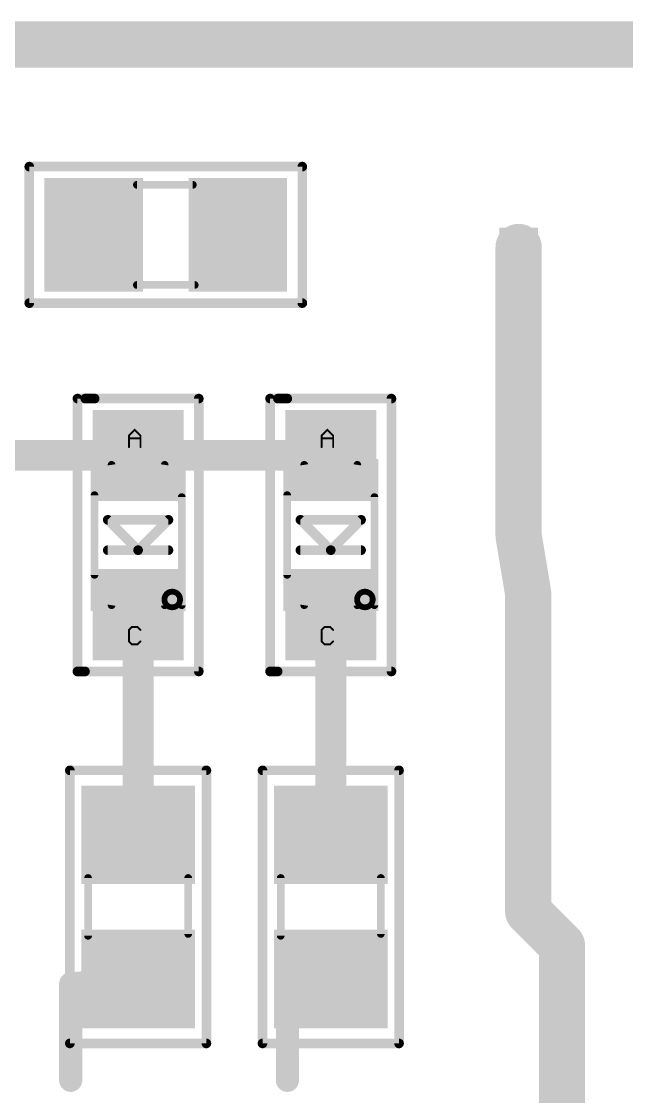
# Model space of a CAD drawing. Extents: x -0.33 to 4.26, y -0.1 to 5.53.
# Drawn here: x 2.999 to 3.313, y 0.442 to 1 of the extents above; entities that cross this region are included whole.
import ezdxf

# ---------------------------------------------------------------- set-up
doc = ezdxf.new("R2010")
doc.units = 0
for name, color, linetype in [('1', 22, 'CONTINUOUS'), ('21', 253, 'CONTINUOUS'), ('51', 253, 'CONTINUOUS')]:
    doc.layers.add(name, color=color, linetype=linetype)

# ---------------------------------------------------------------- blocks, each defined once
blk = doc.blocks.new('RECT')
blk.add_solid([(-0.5, -0.5), (0.5, -0.5), (-0.5, 0.5), (0.5, 0.5)])

msp = doc.modelspace()

# ---------------------------------------------------------------- linework, layer by layer
at = {"layer": '1'}
for points, const_width in [([(3.45, 0.9875), (2.8625, 0.9875)], 0.024), ([(3.118031, 0.8825), (3.111772, 0.88876)], 0.024), ([(3.2575, 0.7325), (3.2575, 0.8825)], 0.024), ([(2.96, 0.774339), (3.06, 0.774339)], 0.016), ([(3.06, 0.774339), (3.16, 0.774339)], 0.016), ([(3.2625, 0.7025), (3.2575, 0.7325)], 0.024), ([(3.2625, 0.5375), (3.2625, 0.7025)], 0.024), ([(3.06, 0.577402), (3.06, 0.691661)], 0.016), ([(3.16, 0.691661), (3.16, 0.577402)], 0.016), ([(3.28, 0.52), (3.2625, 0.5375)], 0.024), ([(3.28, 0.389), (3.28, 0.52)], 0.024), ([(3.025, 0.500098), (3.06, 0.502598)], 0.012), ([(3.1375, 0.500098), (3.16, 0.502598)], 0.012), ([(3.025, 0.45), (3.025, 0.500098)], 0.012), ([(3.1375, 0.45), (3.1375, 0.500098)], 0.012)]:
    msp.add_lwpolyline(points, dxfattribs=dict(at, const_width=const_width))
for points, const_width in [([(3.116014, 0.893002, 1), (3.107529, 0.884517)], 0.012), ([(3.113789, 0.878257, 1), (3.122274, 0.886743)], 0.012), ([(3.2635, 0.8825, 1), (3.2515, 0.8825)], 0.012), ([(3.06, 0.778339, 1), (3.06, 0.770339)], 0.008), ([(3.06, 0.770339, 1), (3.06, 0.778339)], 0.008), ([(3.16, 0.770339, 1), (3.16, 0.778339)], 0.008), ([(3.263418, 0.733486, 1), (3.251582, 0.731514)], 0.012), ([(3.2515, 0.7325, 1), (3.2635, 0.7325)], 0.012), ([(3.2685, 0.7025, 1), (3.2565, 0.7025)], 0.012), ([(3.256582, 0.701514, 1), (3.268418, 0.703486)], 0.012), ([(3.064, 0.691661, 1), (3.056, 0.691661)], 0.008), ([(3.164, 0.691661, 1), (3.156, 0.691661)], 0.008), ([(3.056, 0.577402, 1), (3.064, 0.577402)], 0.008), ([(3.156, 0.577402, 1), (3.164, 0.577402)], 0.008), ([(3.266743, 0.541743, 1), (3.258257, 0.533257)], 0.012), ([(3.2565, 0.5375, 1), (3.2685, 0.5375)], 0.012), ([(3.286, 0.52, 1), (3.274, 0.52)], 0.012), ([(3.275757, 0.515757, 1), (3.284243, 0.524243)], 0.012), ([(3.060214, 0.499606, 1), (3.059786, 0.505591)], 0.006), ([(3.160331, 0.499617, 1), (3.159669, 0.50558)], 0.006), ([(3.028, 0.500098, 1), (3.022, 0.500098)], 0.006), ([(3.024786, 0.503091, 1), (3.025214, 0.497106)], 0.006), ([(3.1405, 0.500098, 1), (3.1345, 0.500098)], 0.006), ([(3.137169, 0.50308, 1), (3.137831, 0.497117)], 0.006), ([(3.022, 0.45, 1), (3.028, 0.45)], 0.006), ([(3.1345, 0.45, 1), (3.1405, 0.45)], 0.006)]:
    msp.add_lwpolyline(points, format="xyb", dxfattribs=dict(at, const_width=const_width))
at = {"layer": '21', "const_width": 0.005}
for points in [[(3.003504, 0.853327), (3.003504, 0.924193)], [(3.003504, 0.924193), (3.145236, 0.924193)], [(3.145236, 0.924193), (3.145236, 0.853327)], [(3.145236, 0.853327), (3.003504, 0.853327)], [(3.028504, 0.662193), (3.028504, 0.803807)], [(3.028504, 0.803807), (3.037441, 0.803807)], [(3.032559, 0.803807), (3.037441, 0.803807)], [(3.037441, 0.803807), (3.091496, 0.803807)], [(3.091496, 0.803807), (3.091496, 0.662193)], [(3.128504, 0.662193), (3.128504, 0.803807)], [(3.128504, 0.803807), (3.137441, 0.803807)], [(3.132559, 0.803807), (3.137441, 0.803807)], [(3.137441, 0.803807), (3.191496, 0.803807)], [(3.191496, 0.803807), (3.191496, 0.662193)], [(3.075748, 0.740874), (3.044252, 0.740874)], [(3.044252, 0.740874), (3.06, 0.725126)], [(3.06, 0.725126), (3.075748, 0.740874)], [(3.175748, 0.740874), (3.144252, 0.740874)], [(3.144252, 0.740874), (3.16, 0.725126)], [(3.16, 0.725126), (3.175748, 0.740874)], [(3.06, 0.725126), (3.044252, 0.725126)], [(3.075748, 0.725126), (3.06, 0.725126)], [(3.16, 0.725126), (3.144252, 0.725126)], [(3.175748, 0.725126), (3.16, 0.725126)], [(3.032441, 0.662193), (3.028504, 0.662193)], [(3.091496, 0.662193), (3.032559, 0.662193)], [(3.132441, 0.662193), (3.128504, 0.662193)], [(3.191496, 0.662193), (3.132559, 0.662193)], [(3.024567, 0.610866), (3.095433, 0.610866)], [(3.024567, 0.469134), (3.024567, 0.610866)], [(3.095433, 0.610866), (3.095433, 0.469134)], [(3.124567, 0.610866), (3.195433, 0.610866)], [(3.124567, 0.469134), (3.124567, 0.610866)], [(3.195433, 0.610866), (3.195433, 0.469134)], [(3.095433, 0.469134), (3.024567, 0.469134)], [(3.195433, 0.469134), (3.124567, 0.469134)]]:
    msp.add_lwpolyline(points, dxfattribs=at)
at = {"layer": '21', "const_width": 0.0025}
for points in [[(3.004754, 0.924193, 1), (3.002254, 0.924193)], [(3.003504, 0.925443, 1), (3.003504, 0.922943)], [(3.146486, 0.924193, 1), (3.143986, 0.924193)], [(3.145236, 0.922943, 1), (3.145236, 0.925443)], [(3.003504, 0.854577, 1), (3.003504, 0.852077)], [(3.002254, 0.853327, 1), (3.004754, 0.853327)], [(3.143986, 0.853327, 1), (3.146486, 0.853327)], [(3.145236, 0.852077, 1), (3.145236, 0.854577)], [(3.029754, 0.803807, 1), (3.027254, 0.803807)], [(3.028504, 0.805057, 1), (3.028504, 0.802557)], [(3.032559, 0.805057, 1), (3.032559, 0.802557)], [(3.037441, 0.805057, 1), (3.037441, 0.802557)], [(3.037441, 0.802557, 1), (3.037441, 0.805057)], [(3.037441, 0.802557, 1), (3.037441, 0.805057)], [(3.092746, 0.803807, 1), (3.090246, 0.803807)], [(3.091496, 0.802557, 1), (3.091496, 0.805057)], [(3.129754, 0.803807, 1), (3.127254, 0.803807)], [(3.128504, 0.805057, 1), (3.128504, 0.802557)], [(3.132559, 0.805057, 1), (3.132559, 0.802557)], [(3.137441, 0.805057, 1), (3.137441, 0.802557)], [(3.137441, 0.802557, 1), (3.137441, 0.805057)], [(3.137441, 0.802557, 1), (3.137441, 0.805057)], [(3.192746, 0.803807, 1), (3.190246, 0.803807)], [(3.191496, 0.802557, 1), (3.191496, 0.805057)], [(3.044252, 0.742124, 1), (3.044252, 0.739624)], [(3.045136, 0.741758, 1), (3.043368, 0.73999)], [(3.076632, 0.73999, 1), (3.074864, 0.741758)], [(3.075748, 0.739624, 1), (3.075748, 0.742124)], [(3.144252, 0.742124, 1), (3.144252, 0.739624)], [(3.145136, 0.741758, 1), (3.143368, 0.73999)], [(3.176632, 0.73999, 1), (3.174864, 0.741758)], [(3.175748, 0.739624, 1), (3.175748, 0.742124)], [(3.044252, 0.726376, 1), (3.044252, 0.723876)], [(3.06, 0.726376, 1), (3.06, 0.723876)], [(3.059116, 0.72601, 1), (3.060884, 0.724242)], [(3.059116, 0.724242, 1), (3.060884, 0.72601)], [(3.06, 0.723876, 1), (3.06, 0.726376)], [(3.075748, 0.723876, 1), (3.075748, 0.726376)], [(3.144252, 0.726376, 1), (3.144252, 0.723876)], [(3.16, 0.726376, 1), (3.16, 0.723876)], [(3.159116, 0.72601, 1), (3.160884, 0.724242)], [(3.159116, 0.724242, 1), (3.160884, 0.72601)], [(3.16, 0.723876, 1), (3.16, 0.726376)], [(3.175748, 0.723876, 1), (3.175748, 0.726376)], [(3.028504, 0.663443, 1), (3.028504, 0.660943)], [(3.032559, 0.663443, 1), (3.032559, 0.660943)], [(3.032441, 0.660943, 1), (3.032441, 0.663443)], [(3.091496, 0.660943, 1), (3.091496, 0.663443)], [(3.128504, 0.663443, 1), (3.128504, 0.660943)], [(3.132559, 0.663443, 1), (3.132559, 0.660943)], [(3.132441, 0.660943, 1), (3.132441, 0.663443)], [(3.191496, 0.660943, 1), (3.191496, 0.663443)], [(3.027254, 0.662193, 1), (3.029754, 0.662193)], [(3.090246, 0.662193, 1), (3.092746, 0.662193)], [(3.127254, 0.662193, 1), (3.129754, 0.662193)], [(3.190246, 0.662193, 1), (3.192746, 0.662193)], [(3.024567, 0.612116, 1), (3.024567, 0.609616)], [(3.025817, 0.610866, 1), (3.023317, 0.610866)], [(3.096683, 0.610866, 1), (3.094183, 0.610866)], [(3.095433, 0.609616, 1), (3.095433, 0.612116)], [(3.124567, 0.612116, 1), (3.124567, 0.609616)], [(3.125817, 0.610866, 1), (3.123317, 0.610866)], [(3.196683, 0.610866, 1), (3.194183, 0.610866)], [(3.195433, 0.609616, 1), (3.195433, 0.612116)], [(3.024567, 0.470384, 1), (3.024567, 0.467884)], [(3.023317, 0.469134, 1), (3.025817, 0.469134)], [(3.094183, 0.469134, 1), (3.096683, 0.469134)], [(3.095433, 0.467884, 1), (3.095433, 0.470384)], [(3.124567, 0.470384, 1), (3.124567, 0.467884)], [(3.123317, 0.469134, 1), (3.125817, 0.469134)], [(3.194183, 0.469134, 1), (3.196683, 0.469134)], [(3.195433, 0.467884, 1), (3.195433, 0.470384)]]:
    msp.add_lwpolyline(points, format="xyb", dxfattribs=at)
at = {"layer": '51'}
for points, const_width in [([(3.088386, 0.914744), (3.05937, 0.914744)], 0.004), ([(3.08937, 0.862776), (3.05937, 0.862776)], 0.004), ([(3.055229, 0.784623), (3.058232, 0.787626)], 0.001), ([(3.058232, 0.787626), (3.061234, 0.784623)], 0.001), ([(3.155229, 0.784623), (3.158232, 0.787626)], 0.001), ([(3.158232, 0.787626), (3.161234, 0.784623)], 0.001), ([(3.055229, 0.778618), (3.055229, 0.784623)], 0.001), ([(3.055229, 0.783122), (3.061234, 0.783122)], 0.001), ([(3.061234, 0.784623), (3.061234, 0.778618)], 0.001), ([(3.155229, 0.778618), (3.155229, 0.784623)], 0.001), ([(3.155229, 0.783122), (3.161234, 0.783122)], 0.001), ([(3.161234, 0.784623), (3.161234, 0.778618)], 0.001), ([(3.037362, 0.712331), (3.037362, 0.753669)], 0.004), ([(3.082638, 0.752685), (3.082638, 0.696583)], 0.004), ([(3.137362, 0.712331), (3.137362, 0.753669)], 0.004), ([(3.182638, 0.752685), (3.182638, 0.696583)], 0.004), ([(3.05673, 0.685264), (3.055229, 0.683762)], 0.001), ([(3.055229, 0.683762), (3.055229, 0.677757)], 0.001), ([(3.059733, 0.685264), (3.05673, 0.685264)], 0.001), ([(3.061234, 0.683762), (3.059733, 0.685264)], 0.001), ([(3.15673, 0.685264), (3.155229, 0.683762)], 0.001), ([(3.155229, 0.683762), (3.155229, 0.677757)], 0.001), ([(3.159733, 0.685264), (3.15673, 0.685264)], 0.001), ([(3.161234, 0.683762), (3.159733, 0.685264)], 0.001), ([(3.055229, 0.677757), (3.05673, 0.676256)], 0.001), ([(3.05673, 0.676256), (3.059733, 0.676256)], 0.001), ([(3.059733, 0.676256), (3.061234, 0.677757)], 0.001), ([(3.155229, 0.677757), (3.15673, 0.676256)], 0.001), ([(3.15673, 0.676256), (3.159733, 0.676256)], 0.001), ([(3.159733, 0.676256), (3.161234, 0.677757)], 0.001), ([(3.034016, 0.525), (3.034016, 0.555)], 0.004), ([(3.085984, 0.525984), (3.085984, 0.555)], 0.004), ([(3.134016, 0.525), (3.134016, 0.555)], 0.004), ([(3.185984, 0.525984), (3.185984, 0.555)], 0.004)]:
    msp.add_lwpolyline(points, dxfattribs=dict(at, const_width=const_width))
for points, const_width in [([(3.05937, 0.915744, 1), (3.05937, 0.913744)], 0.002), ([(3.088386, 0.913744, 1), (3.088386, 0.915744)], 0.002), ([(3.05937, 0.863776, 1), (3.05937, 0.861776)], 0.002), ([(3.08937, 0.861776, 1), (3.08937, 0.863776)], 0.002), ([(3.058408, 0.787803, 1), (3.058055, 0.787449)], 0.0005), ([(3.058408, 0.787449, 1), (3.058055, 0.787803)], 0.0005), ([(3.158408, 0.787803, 1), (3.158055, 0.787449)], 0.0005), ([(3.158408, 0.787449, 1), (3.158055, 0.787803)], 0.0005), ([(3.055479, 0.784623, 1), (3.054979, 0.784623)], 0.0005), ([(3.055052, 0.7848, 1), (3.055406, 0.784446)], 0.0005), ([(3.055229, 0.783372, 1), (3.055229, 0.782872)], 0.0005), ([(3.061484, 0.784623, 1), (3.060984, 0.784623)], 0.0005), ([(3.061057, 0.784446, 1), (3.061411, 0.7848)], 0.0005), ([(3.061234, 0.782872, 1), (3.061234, 0.783372)], 0.0005), ([(3.155479, 0.784623, 1), (3.154979, 0.784623)], 0.0005), ([(3.155052, 0.7848, 1), (3.155406, 0.784446)], 0.0005), ([(3.155229, 0.783372, 1), (3.155229, 0.782872)], 0.0005), ([(3.161484, 0.784623, 1), (3.160984, 0.784623)], 0.0005), ([(3.161057, 0.784446, 1), (3.161411, 0.7848)], 0.0005), ([(3.161234, 0.782872, 1), (3.161234, 0.783372)], 0.0005), ([(3.054979, 0.778618, 1), (3.055479, 0.778618)], 0.0005), ([(3.060984, 0.778618, 1), (3.061484, 0.778618)], 0.0005), ([(3.154979, 0.778618, 1), (3.155479, 0.778618)], 0.0005), ([(3.160984, 0.778618, 1), (3.161484, 0.778618)], 0.0005), ([(3.04622, 0.769417, 0.857062), (3.07378, 0.769417)], 0.004), ([(3.047209, 0.76957, 1), (3.045232, 0.769264)], 0.002), ([(3.074768, 0.769264, 1), (3.072791, 0.76957)], 0.002), ([(3.14622, 0.769417, 0.857062), (3.17378, 0.769417)], 0.004), ([(3.147209, 0.76957, 1), (3.145232, 0.769264)], 0.002), ([(3.174768, 0.769264, 1), (3.172791, 0.76957)], 0.002), ([(3.038362, 0.753669, 1), (3.036362, 0.753669)], 0.002), ([(3.083638, 0.752685, 1), (3.081638, 0.752685)], 0.002), ([(3.138362, 0.753669, 1), (3.136362, 0.753669)], 0.002), ([(3.183638, 0.752685, 1), (3.181638, 0.752685)], 0.002), ([(3.036362, 0.712331, 1), (3.038362, 0.712331)], 0.002), ([(3.07378, 0.696583, 0.857062), (3.04622, 0.696583)], 0.004), ([(3.136362, 0.712331, 1), (3.138362, 0.712331)], 0.002), ([(3.17378, 0.696583, 0.857062), (3.14622, 0.696583)], 0.004), ([(3.077717, 0.69548, 1), (3.077717, 0.703591, 1), (3.077717, 0.69548)], 0.003), ([(3.177717, 0.69548, 1), (3.177717, 0.703591, 1), (3.177717, 0.69548)], 0.003), ([(3.045232, 0.696736, 1), (3.047209, 0.69643)], 0.002), ([(3.072791, 0.69643, 1), (3.074768, 0.696736)], 0.002), ([(3.081638, 0.696583, 1), (3.083638, 0.696583)], 0.002), ([(3.145232, 0.696736, 1), (3.147209, 0.69643)], 0.002), ([(3.172791, 0.69643, 1), (3.174768, 0.696736)], 0.002), ([(3.181638, 0.696583, 1), (3.183638, 0.696583)], 0.002), ([(3.055479, 0.683762, 1), (3.054979, 0.683762)], 0.0005), ([(3.055052, 0.683939, 1), (3.055406, 0.683586)], 0.0005), ([(3.05673, 0.685514, 1), (3.05673, 0.685014)], 0.0005), ([(3.056907, 0.685087, 1), (3.056554, 0.68544)], 0.0005), ([(3.05991, 0.68544, 1), (3.059556, 0.685087)], 0.0005), ([(3.059733, 0.685014, 1), (3.059733, 0.685514)], 0.0005), ([(3.061057, 0.683586, 1), (3.061411, 0.683939)], 0.0005), ([(3.155479, 0.683762, 1), (3.154979, 0.683762)], 0.0005), ([(3.155052, 0.683939, 1), (3.155406, 0.683586)], 0.0005), ([(3.15673, 0.685514, 1), (3.15673, 0.685014)], 0.0005), ([(3.156907, 0.685087, 1), (3.156554, 0.68544)], 0.0005), ([(3.15991, 0.68544, 1), (3.159556, 0.685087)], 0.0005), ([(3.159733, 0.685014, 1), (3.159733, 0.685514)], 0.0005), ([(3.161057, 0.683586, 1), (3.161411, 0.683939)], 0.0005), ([(3.055406, 0.677934, 1), (3.055052, 0.67758)], 0.0005), ([(3.054979, 0.677757, 1), (3.055479, 0.677757)], 0.0005), ([(3.05673, 0.676506, 1), (3.05673, 0.676006)], 0.0005), ([(3.056554, 0.676079, 1), (3.056907, 0.676433)], 0.0005), ([(3.059556, 0.676433, 1), (3.05991, 0.676079)], 0.0005), ([(3.059733, 0.676006, 1), (3.059733, 0.676506)], 0.0005), ([(3.061411, 0.67758, 1), (3.061057, 0.677934)], 0.0005), ([(3.155406, 0.677934, 1), (3.155052, 0.67758)], 0.0005), ([(3.154979, 0.677757, 1), (3.155479, 0.677757)], 0.0005), ([(3.15673, 0.676506, 1), (3.15673, 0.676006)], 0.0005), ([(3.156554, 0.676079, 1), (3.156907, 0.676433)], 0.0005), ([(3.159556, 0.676433, 1), (3.15991, 0.676079)], 0.0005), ([(3.159733, 0.676006, 1), (3.159733, 0.676506)], 0.0005), ([(3.161411, 0.67758, 1), (3.161057, 0.677934)], 0.0005), ([(3.035016, 0.555, 1), (3.033016, 0.555)], 0.002), ([(3.086984, 0.555, 1), (3.084984, 0.555)], 0.002), ([(3.135016, 0.555, 1), (3.133016, 0.555)], 0.002), ([(3.186984, 0.555, 1), (3.184984, 0.555)], 0.002), ([(3.033016, 0.525, 1), (3.035016, 0.525)], 0.002), ([(3.084984, 0.525984, 1), (3.086984, 0.525984)], 0.002), ([(3.133016, 0.525, 1), (3.135016, 0.525)], 0.002), ([(3.184984, 0.525984, 1), (3.186984, 0.525984)], 0.002)]:
    msp.add_lwpolyline(points, format="xyb", dxfattribs=dict(at, const_width=const_width))

# ---------------------------------------------------------------- block references
at = {"layer": '1'}
for p, xscale, yscale, rotation in [((3.036969, 0.88876), 0.051181, 0.059055, 180), ((3.111772, 0.88876), 0.051181, 0.059055, 180), ((3.06, 0.774339), 0.047244, 0.047244, 180), ((3.16, 0.774339), 0.047244, 0.047244, 180), ((3.06, 0.691661), 0.047244, 0.047244, 180), ((3.16, 0.691661), 0.047244, 0.047244, 180), ((3.06, 0.577402), 0.051181, 0.059055, 90), ((3.16, 0.577402), 0.051181, 0.059055, 90), ((3.06, 0.502598), 0.051181, 0.059055, 90), ((3.16, 0.502598), 0.051181, 0.059055, 90)]:
    msp.add_blockref('RECT', p, dxfattribs=dict(at, xscale=xscale, yscale=yscale, rotation=rotation))
at = {"layer": '51'}
for p, xscale, yscale, rotation in [((3.045604, 0.888715), 0.029531, 0.057091, 180), ((3.102604, 0.888715), 0.029531, 0.057091, 180), ((3.2575, 0.8825), 0.02, 0.02, 180), ((3.041791, 0.762528), 0.012795, 0.019685, 180), ((3.078209, 0.762528), 0.012795, 0.019685, 180), ((3.141791, 0.762528), 0.012795, 0.019685, 180), ((3.178209, 0.762528), 0.012795, 0.019685, 180), ((3.050157, 0.757606), 0.005906, 0.009843, 180), ((3.06, 0.75613), 0.015748, 0.00689, 180), ((3.069843, 0.757606), 0.005906, 0.009843, 180), ((3.150157, 0.757606), 0.005906, 0.009843, 180), ((3.16, 0.75613), 0.015748, 0.00689, 180), ((3.169843, 0.757606), 0.005906, 0.009843, 180), ((3.2575, 0.7325), 0.02, 0.02, 180), ((3.041791, 0.703472), 0.012795, 0.019685, 180), ((3.050157, 0.708394), 0.005906, 0.009843, 180), ((3.06, 0.70987), 0.015748, 0.00689, 180), ((3.069843, 0.708394), 0.005906, 0.009843, 180), ((3.077717, 0.708157), 0.011811, 0.010315, 180), ((3.141791, 0.703472), 0.012795, 0.019685, 180), ((3.150157, 0.708394), 0.005906, 0.009843, 180), ((3.16, 0.70987), 0.015748, 0.00689, 180), ((3.169843, 0.708394), 0.005906, 0.009843, 180), ((3.177717, 0.708157), 0.011811, 0.010315, 180), ((3.078209, 0.695106), 0.012795, 0.002953, 180), ((3.178209, 0.695106), 0.012795, 0.002953, 180), ((3.059955, 0.568766), 0.029531, 0.057091, 90), ((3.159955, 0.568766), 0.029531, 0.057091, 90), ((3.059955, 0.511766), 0.029531, 0.057091, 90), ((3.159955, 0.511766), 0.029531, 0.057091, 90)]:
    msp.add_blockref('RECT', p, dxfattribs=dict(at, xscale=xscale, yscale=yscale, rotation=rotation))

doc.saveas('drawing.dxf')
